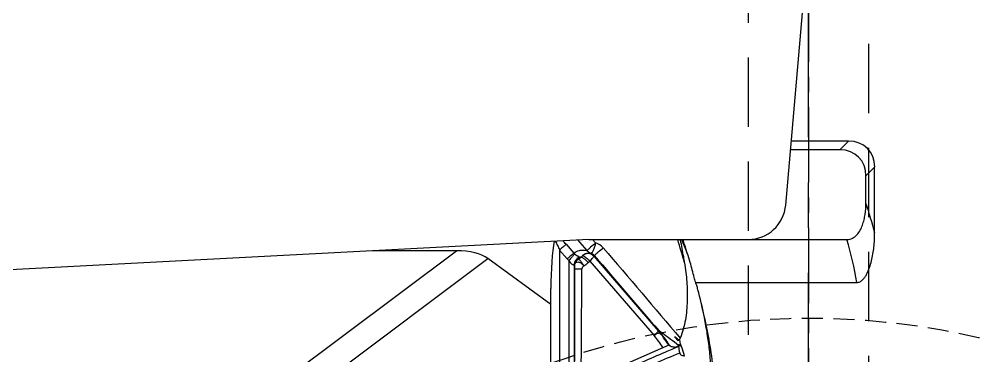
# Model space of a CAD drawing. Header units: millimetres. Extents: x 29875 to 31218, y -21313 to -20364.
# Drawn here: x 30922.1 to 30986, y -20569.7 to -20547.4 of the extents above; entities that cross this region are included whole.
import ezdxf

# ---------------------------------------------------------------- set-up
doc = ezdxf.new("R2010")
doc.units = ezdxf.units.MM
doc.header["$LTSCALE"] = 8
doc.linetypes.add('CENTER', pattern=[2, 1.25, -0.25, 0.25, -0.25])
doc.linetypes.add('HIDDEN', pattern=[0.375, 0.25, -0.125])
for name, color, linetype in [('Cav-cor', 30, 'Continuous'), ('CL', 1, 'Continuous'), ('WT', 4, 'Continuous')]:
    doc.layers.add(name, color=color, linetype=linetype)

msp = doc.modelspace()

# ---------------------------------------------------------------- linework, layer by layer
at = {"color": 8, "linetype": 'HIDDEN', "ltscale": 0.7}
msp.add_circle((30974.553, -20617.239), 50, dxfattribs=at)
at = {"layer": 'Cav-cor', "color": 241}
for p, q in [((30973.033, -20559.735), (30977.189, -20512.239)), ((30977.21, -20555.492), (30973.404, -20555.492)), ((30976.63, -20556.073), (30977.21, -20555.492)), ((30976.63, -20556.073), (30973.354, -20556.073)), ((30978.362, -20557.805), (30978.942, -20557.224)), ((30978.942, -20561.603), (30978.942, -20557.224)), ((30978.362, -20559.615), (30978.362, -20557.805)), ((30959.949, -20562.018), (30899.553, -20565.183)), ((30959.949, -20562.018), (30977.101, -20562.018)), ((30960.412, -20562.25), (30960.21, -20562.018)), ((30966.044, -20562.033), (30966.04, -20562.018)), ((30966.047, -20562.049), (30966.044, -20562.033)), ((30966.121, -20562.018), (30966.127, -20562.031)), ((30966.127, -20562.031), (30966.134, -20562.048)), ((30966.158, -20562.018), (30966.165, -20562.035)), ((30958.446, -20562.342), (30958.958, -20562.929)), ((30959.844, -20562.752), (30959.235, -20562.055)), ((30938.712, -20572.08), (30951.173, -20562.769)), ((30939.738, -20573.39), (30953.257, -20563.288)), ((30951.173, -20562.769), (30945.618, -20562.769)), ((30957.439, -20566.345), (30953.257, -20563.288)), ((30958.016, -20562.722), (30958.016, -20579.461)), ((30958.016, -20562.722), (30958.528, -20563.309)), ((30959.441, -20563.197), (30959.541, -20563.097)), ((30960.285, -20563.128), (30960.321, -20563.091)), ((30960.285, -20563.128), (30964.564, -20568.079)), ((30958.639, -20563.419), (30958.62, -20579.474)), ((30958.992, -20563.718), (30958.983, -20571.772)), ((30959.923, -20563.55), (30960.019, -20563.453)), ((30960.019, -20563.453), (30964.297, -20568.403)), ((30967.055, -20564.877), (30977.754, -20564.877)), ((30957.439, -20579.529), (30957.439, -20565.281)), ((30964.6, -20568.064), (30964.564, -20568.079)), ((30958.983, -20571.772), (30965.284, -20569.013)), ((30965.883, -20568.745), (30965.654, -20568.478)), ((30965.956, -20568.995), (30966.14, -20569.166))]:
    msp.add_line(p, q, dxfattribs=at)
for centre, radius, start, end in [((30970.543, -20559.518), 2.5, 270.00001, 355), ((30954.218, -20567.74), 25.475, 13.93857, 18.59907), ((30869.83, -20591.199), 100.366, 15.97637, 16.90251), ((30896.146, -20591.744), 76.028, 22.29697, 22.99147), ((30896.128, -20591.752), 76.081, 22.59661, 22.99142), ((30897.342, -20584.613), 72.477, 17.84527, 18.16509), ((30955.807, -20568.386), 22.226, 9.08381, 16.65103), ((30953.784, -20566.395), 6.178, 40.9989, 43.94458), ((30960.144, -20563.225), 1.011, 40.45559, 74.64662), ((30897.94, -20584.42), 71.849, 17.68758, 17.84518), ((30898.398, -20584.274), 71.368, 17.53117, 17.68758), ((30959.306, -20562.631), 1.033, 221.06851, 229.75243), ((30959.322, -20562.601), 0.49, 221.94695, 231.1299), ((30958.778, -20562.539), 0.934, 301.7033, 315.23727), ((30959.214, -20562.767), 0.465, 284.58159, 298.11289), ((30959.219, -20562.777), 0.454, 298.19669, 315.18764), ((30959.898, -20563.46), 0.51, 40.68576, 135.24779), ((30959.979, -20563.531), 0.617, 127.4583, 135.25294), ((30959.928, -20563.43), 0.519, 40.69126, 73.97484), ((30899.137, -20584.041), 70.593, 17.39937, 17.53125), ((30901.854, -20583.194), 67.747, 16.86341, 17.40304), ((28332.046, -20550.696), 2627.484, 359.54484, 359.710818), ((30958.947, -20562.581), 1.375, 299.46365, 315.19904), ((30896.461, -20591.618), 75.489, 20.58474, 20.74688), ((30905.672, -20581.422), 63.594, 14.63644, 14.89343), ((30959.352, -20572.675), 6.534, 32.23075, 40.82252), ((30959.174, -20572.735), 7.122, 31.38609, 40.82251), ((30959.177, -20572.731), 7.154, 31.3749, 40.70872), ((31058.576, -20787.248), 236.986, 113.01024, 113.25272), ((30943.609, -20572.184), 22.54, 6.74199, 7.81914), ((30898.099, -20591.323), 71.558, 17.55738, 18.03738)]:
    msp.add_arc(centre, radius, start, end, dxfattribs=at)
for centre, major_axis, ratio, start_param, end_param in [((30976.633, -20557.802), (1.826, 1.826), 0.774597, -0.659058, 0.659058), ((30976.052, -20558.382), (1.826, 1.826), 0.774597, -0.659058, 0.659058), ((30957.949, -20565.281), (0, 3.808), 0.133926, 0.599887, 1.570796), ((30905.483, -20599.625), (48.142, 35.976), 0.166391, 0.051006, 0.21909)]:
    msp.add_ellipse(centre, major_axis=major_axis, ratio=ratio, start_param=start_param, end_param=end_param, dxfattribs=at)
for points, knots in [([(30977.101, -20562.018), (30977.163, -20562.018), (30977.287, -20562.004), (30977.523, -20561.922), (30977.772, -20561.725), (30977.985, -20561.418), (30978.137, -20561.078), (30978.244, -20560.721), (30978.337, -20560.235), (30978.362, -20559.862), (30978.362, -20559.615)], [0, 0, 0, 0, 0.062653, 0.125335, 0.250081, 0.375056, 0.500062, 0.625084, 0.750107, 1, 1, 1, 1]), ([(30966.319, -20563.569), (30966.3, -20563.44), (30966.22, -20562.931), (30966.127, -20562.425), (30966.047, -20562.049)], [0, 0, 0, 0, 0.253026, 1, 1, 1, 1]), ([(30977.754, -20564.877), (30977.83, -20564.877), (30977.986, -20564.837), (30978.169, -20564.69), (30978.311, -20564.507), (30978.427, -20564.306), (30978.524, -20564.096), (30978.633, -20563.808), (30978.74, -20563.437), (30978.833, -20562.984), (30978.897, -20562.526), (30978.934, -20562.065), (30978.942, -20561.757), (30978.942, -20561.603)], [0, 0, 0, 0, 0.062306, 0.124788, 0.187298, 0.24982, 0.312344, 0.374867, 0.499878, 0.624902, 0.749931, 0.874964, 1, 1, 1, 1]), ([(30957.723, -20562.134), (30957.778, -20562.227), (30957.88, -20562.422), (30957.972, -20562.62), (30958.016, -20562.722)], [0, 0, 0, 0, 0.493195, 1, 1, 1, 1]), ([(30958.446, -20562.342), (30958.391, -20562.394), (30958.247, -20562.52), (30958.104, -20562.646), (30958.016, -20562.722)], [0, 0, 0, 0, 0.396193, 1, 1, 1, 1]), ([(30960.412, -20562.25), (30960.3, -20562.345), (30960.141, -20562.484), (30959.952, -20562.652), (30959.873, -20562.723), (30959.844, -20562.752)], [0, 0, 0, 0, 0.579734, 0.836294, 1, 1, 1, 1]), ([(30960.071, -20562.931), (30960.105, -20562.939), (30960.169, -20562.892), (30960.226, -20562.816), (30960.278, -20562.724), (30960.324, -20562.616), (30960.377, -20562.458), (30960.403, -20562.333), (30960.412, -20562.25)], [0, 0, 0, 0, 0.133159, 0.240614, 0.372962, 0.523811, 0.684762, 1, 1, 1, 1]), ([(30960.356, -20563.055), (30960.388, -20563.025), (30960.468, -20562.953), (30960.653, -20562.79), (30960.807, -20562.658), (30960.913, -20562.569)], [0, 0, 0, 0, 0.178407, 0.436355, 1, 1, 1, 1]), ([(30958.958, -20562.929), (30958.902, -20562.981), (30958.759, -20563.107), (30958.615, -20563.234), (30958.528, -20563.309)], [0, 0, 0, 0, 0.396192, 1, 1, 1, 1]), ([(30959.015, -20562.983), (30958.963, -20563.038), (30958.838, -20563.184), (30958.714, -20563.33), (30958.639, -20563.419)], [0, 0, 0, 0, 0.394394, 1, 1, 1, 1]), ([(30958.958, -20562.929), (30959.071, -20562.848), (30959.273, -20562.753), (30959.582, -20562.711), (30959.754, -20562.73), (30959.844, -20562.752)], [0, 0, 0, 0, 0.448969, 0.701585, 1, 1, 1, 1]), ([(30959.331, -20563.216), (30959.232, -20563.251), (30959.051, -20563.387), (30958.984, -20563.603), (30958.984, -20563.708)], [0, 0, 0, 0, 0.499167, 1, 1, 1, 1]), ([(30959.321, -20563.248), (30959.227, -20563.284), (30959.056, -20563.414), (30958.993, -20563.619), (30958.992, -20563.718)], [0, 0, 0, 0, 0.501703, 1, 1, 1, 1]), ([(30959.015, -20562.983), (30959.06, -20563.02), (30959.129, -20563.064), (30959.215, -20563.112), (30959.26, -20563.136), (30959.292, -20563.155), (30959.318, -20563.174), (30959.33, -20563.193), (30959.331, -20563.204)], [0, 0, 0, 0, 0.449055, 0.624111, 0.75331, 0.844876, 0.910637, 1, 1, 1, 1]), ([(30959.321, -20563.248), (30959.316, -20563.256), (30959.299, -20563.284), (30959.282, -20563.313), (30959.269, -20563.334)], [0, 0, 0, 0, 0.256835, 1, 1, 1, 1]), ([(30959.441, -20563.197), (30959.447, -20563.192), (30959.471, -20563.19), (30959.489, -20563.198), (30959.501, -20563.203)], [0, 0, 0, 0, 0.363434, 1, 1, 1, 1]), ([(30959.501, -20563.203), (30959.519, -20563.211), (30959.559, -20563.234), (30959.596, -20563.259), (30959.617, -20563.274)], [0, 0, 0, 0, 0.434749, 1, 1, 1, 1]), ([(30959.536, -20563.101), (30959.541, -20563.096), (30959.565, -20563.096), (30959.584, -20563.102), (30959.597, -20563.107)], [0, 0, 0, 0, 0.34561, 1, 1, 1, 1]), ([(30959.597, -20563.107), (30959.626, -20563.119), (30959.691, -20563.16), (30959.792, -20563.238), (30959.906, -20563.337), (30959.983, -20563.411), (30960.019, -20563.453)], [0, 0, 0, 0, 0.17423, 0.414701, 0.700054, 1, 1, 1, 1]), ([(30959.604, -20563.041), (30959.662, -20562.996), (30959.811, -20562.919), (30959.983, -20562.911), (30960.071, -20562.931)], [0, 0, 0, 0, 0.448529, 1, 1, 1, 1]), ([(30959.617, -20563.274), (30959.669, -20563.313), (30959.774, -20563.401), (30959.873, -20563.497), (30959.923, -20563.55)], [0, 0, 0, 0, 0.470247, 1, 1, 1, 1]), ([(30960.071, -20562.931), (30960.025, -20562.918), (30959.935, -20562.871), (30959.869, -20562.795), (30959.844, -20562.752)], [0, 0, 0, 0, 0.489424, 1, 1, 1, 1]), ([(30960.019, -20563.453), (30960.059, -20563.416), (30960.13, -20563.348), (30960.217, -20563.254), (30960.268, -20563.187), (30960.287, -20563.148), (30960.288, -20563.132), (30960.285, -20563.128)], [0, 0, 0, 0, 0.379497, 0.691209, 0.901869, 0.963763, 1, 1, 1, 1]), ([(30960.321, -20563.091), (30960.321, -20563.09), (30960.325, -20563.086), (30960.331, -20563.079), (30960.342, -20563.068), (30960.351, -20563.06), (30960.356, -20563.055)], [0, 0, 0, 0, 0.081522, 0.276425, 0.583453, 1, 1, 1, 1]), ([(30958.639, -20563.419), (30958.663, -20563.464), (30958.716, -20563.549), (30958.8, -20563.638), (30958.875, -20563.683), (30958.922, -20563.698), (30958.958, -20563.704), (30958.977, -20563.706), (30958.984, -20563.708)], [0, 0, 0, 0, 0.325178, 0.636718, 0.770181, 0.87592, 0.952106, 1, 1, 1, 1]), ([(30958.984, -20563.708), (30958.986, -20563.709), (30958.99, -20563.711), (30958.992, -20563.715), (30958.992, -20563.718)], [0, 0, 0, 0, 0.292537, 1, 1, 1, 1]), ([(30958.992, -20563.718), (30958.993, -20563.724), (30958.994, -20563.745), (30958.995, -20563.766), (30958.996, -20563.782)], [0, 0, 0, 0, 0.275005, 1, 1, 1, 1]), ([(30958.998, -20563.958), (30958.998, -20564.61), (30958.997, -20567.213), (30958.996, -20569.816), (30958.995, -20571.767)], [0, 0, 0, 0, 0.250317, 1, 1, 1, 1]), ([(30959.269, -20563.334), (30959.188, -20563.376), (30959.048, -20563.506), (30958.997, -20563.691), (30958.996, -20563.782)], [0, 0, 0, 0, 0.500872, 1, 1, 1, 1]), ([(30958.996, -20563.782), (30958.997, -20563.745), (30959.006, -20563.676), (30959.058, -20563.586), (30959.139, -20563.527), (30959.24, -20563.509), (30959.329, -20563.526), (30959.399, -20563.555), (30959.453, -20563.586), (30959.503, -20563.625), (30959.559, -20563.691), (30959.593, -20563.747), (30959.622, -20563.779)], [0, 0, 0, 0, 0.123039, 0.233044, 0.339758, 0.45066, 0.572634, 0.639143, 0.708622, 0.779846, 0.852527, 1, 1, 1, 1]), ([(30958.996, -20563.782), (30958.997, -20563.792), (30958.997, -20563.851), (30958.998, -20563.91), (30958.998, -20563.958)], [0, 0, 0, 0, 0.17962, 1, 1, 1, 1]), ([(30958.998, -20563.958), (30959.001, -20563.958), (30959.009, -20563.958), (30959.023, -20563.958), (30959.05, -20563.958), (30959.093, -20563.958), (30959.157, -20563.958), (30959.233, -20563.958), (30959.347, -20563.958), (30959.436, -20563.958), (30959.497, -20563.958)], [0, 0, 0, 0, 0.021906, 0.047838, 0.083349, 0.181265, 0.310806, 0.465542, 0.637763, 1, 1, 1, 1]), ([(30959.269, -20563.334), (30959.278, -20563.334), (30959.302, -20563.344), (30959.336, -20563.37), (30959.378, -20563.411), (30959.444, -20563.49), (30959.528, -20563.613), (30959.593, -20563.72), (30959.622, -20563.779)], [0, 0, 0, 0, 0.04937, 0.124591, 0.22637, 0.35196, 0.658032, 1, 1, 1, 1]), ([(30959.624, -20563.778), (30959.591, -20563.797), (30959.531, -20563.845), (30959.497, -20563.92), (30959.497, -20563.958)], [0, 0, 0, 0, 0.499568, 1, 1, 1, 1]), ([(30966.317, -20563.579), (30966.38, -20563.995), (30966.456, -20564.624), (30966.495, -20565.466), (30966.494, -20566.308), (30966.422, -20567.149), (30966.244, -20567.97), (30966.109, -20568.367), (30966.026, -20568.559)], [0, 0, 0, 0, 0.250649, 0.37593, 0.501185, 0.751158, 0.875816, 1, 1, 1, 1]), ([(30967.055, -20564.877), (30967.024, -20564.765), (30966.902, -20564.319), (30966.78, -20563.874), (30966.688, -20563.541)], [0, 0, 0, 0, 0.252234, 1, 1, 1, 1]), ([(30961.963, -20592.741), (30962.376, -20592.296), (30963.151, -20591.362), (30964.169, -20589.857), (30965.054, -20588.276), (30965.829, -20586.639), (30966.503, -20584.957), (30967.267, -20582.664), (30967.969, -20579.715), (30968.412, -20576.106), (30968.44, -20573.075), (30968.25, -20570.666), (30967.997, -20568.876), (30967.642, -20567.105), (30967.355, -20565.936), (30967.203, -20565.353)], [0, 0, 0, 0, 0.062821, 0.12531, 0.187747, 0.250193, 0.312637, 0.375114, 0.500209, 0.625519, 0.750688, 0.813133, 0.875434, 0.937679, 1, 1, 1, 1]), ([(30967.941, -20574.587), (30968.013, -20573.871), (30968.113, -20572.438), (30968.092, -20570.643), (30967.965, -20569.215), (30967.764, -20567.787), (30967.541, -20566.724), (30967.371, -20566.019)], [0, 0, 0, 0, 0.250289, 0.498654, 0.623052, 0.748093, 1, 1, 1, 1]), ([(30964.564, -20568.079), (30964.567, -20568.083), (30964.566, -20568.099), (30964.547, -20568.137), (30964.495, -20568.205), (30964.408, -20568.299), (30964.337, -20568.367), (30964.297, -20568.403)], [0, 0, 0, 0, 0.035705, 0.097397, 0.307927, 0.620517, 1, 1, 1, 1]), ([(30964.829, -20568.227), (30964.805, -20568.208), (30964.768, -20568.181), (30964.72, -20568.146), (30964.686, -20568.121), (30964.654, -20568.098), (30964.63, -20568.081), (30964.615, -20568.071), (30964.608, -20568.067), (30964.605, -20568.064), (30964.602, -20568.063), (30964.6, -20568.062), (30964.598, -20568.063), (30964.599, -20568.063), (30964.599, -20568.064)], [0, 0, 0, 0, 0.322279, 0.478128, 0.628146, 0.768931, 0.891454, 0.939209, 0.958409, 0.973918, 0.985306, 0.992221, 0.995048, 1, 1, 1, 1]), ([(30965.915, -20569.046), (30965.734, -20568.905), (30965.371, -20568.634), (30965.009, -20568.361), (30964.829, -20568.227)], [0, 0, 0, 0, 0.506142, 1, 1, 1, 1]), ([(30965.284, -20569.013), (30965.285, -20569.012), (30965.288, -20569.018), (30965.291, -20569.02), (30965.293, -20569.023)], [0, 0, 0, 0, 0.258071, 1, 1, 1, 1]), ([(30965.293, -20569.023), (30965.294, -20569.025), (30965.302, -20569.035), (30965.309, -20569.046), (30965.314, -20569.055)], [0, 0, 0, 0, 0.196736, 1, 1, 1, 1]), ([(30965.319, -20569.062), (30965.319, -20569.062), (30965.323, -20569.064), (30965.326, -20569.066), (30965.332, -20569.07), (30965.341, -20569.077), (30965.355, -20569.084), (30965.366, -20569.089), (30965.372, -20569.092)], [0, 0, 0, 0, 0.03141, 0.119742, 0.241763, 0.383817, 0.686611, 1, 1, 1, 1]), ([(30965.372, -20569.092), (30965.411, -20569.108), (30965.498, -20569.134), (30965.612, -20569.155), (30965.711, -20569.159), (30965.788, -20569.143), (30965.857, -20569.103), (30965.896, -20569.065), (30965.915, -20569.046)], [0, 0, 0, 0, 0.217246, 0.463768, 0.593252, 0.725073, 0.860551, 1, 1, 1, 1]), ([(30965.654, -20568.478), (30965.661, -20568.477), (30965.677, -20568.478), (30965.702, -20568.494), (30965.732, -20568.514), (30965.767, -20568.542), (30965.812, -20568.579), (30965.867, -20568.628), (30965.91, -20568.668), (30965.931, -20568.688)], [0, 0, 0, 0, 0.062329, 0.124934, 0.249859, 0.374898, 0.499921, 0.749957, 1, 1, 1, 1]), ([(30965.931, -20568.688), (30965.921, -20568.695), (30965.905, -20568.715), (30965.89, -20568.735), (30965.883, -20568.745)], [0, 0, 0, 0, 0.500319, 1, 1, 1, 1]), ([(30966.128, -20569.157), (30966.11, -20569.108), (30966.075, -20569.01), (30966.033, -20568.86), (30966.009, -20568.732), (30966.007, -20568.631), (30966.016, -20568.581), (30966.026, -20568.559)], [0, 0, 0, 0, 0.253513, 0.506879, 0.758541, 0.882015, 1, 1, 1, 1]), ([(30965.017, -20569.512), (30964.024, -20569.938), (30962.012, -20570.814), (30960.002, -20571.696), (30958.984, -20572.146)], [0, 0, 0, 0, 0.492522, 1, 1, 1, 1]), ([(30959.41, -20572.405), (30960.527, -20571.912), (30962.719, -20570.951), (30964.914, -20569.998), (30965.993, -20569.538)], [0, 0, 0, 0, 0.510014, 1, 1, 1, 1]), ([(30965.993, -20569.538), (30965.996, -20569.555), (30966.005, -20569.59), (30966.043, -20569.649), (30966.118, -20569.698), (30966.219, -20569.727), (30966.288, -20569.735), (30966.323, -20569.736)], [0, 0, 0, 0, 0.125433, 0.25076, 0.500109, 0.750008, 1, 1, 1, 1])]:
    msp.add_open_spline(points, degree=3, knots=knots, dxfattribs=at)
for points in [[(30960.913, -20562.569), (30962.618, -20564.566), (30964.322, -20566.562), (30966.026, -20568.559)], [(30959.328, -20563.232), (30959.326, -20563.237), (30959.324, -20563.243), (30959.321, -20563.248)], [(30959.331, -20563.216), (30959.331, -20563.222), (30959.33, -20563.227), (30959.328, -20563.232)], [(30959.331, -20563.204), (30959.332, -20563.208), (30959.332, -20563.212), (30959.331, -20563.216)], [(30960.321, -20563.091), (30961.747, -20564.749), (30963.173, -20566.406), (30964.599, -20568.064)], [(30965.915, -20569.046), (30965.93, -20569.031), (30965.944, -20569.013), (30965.956, -20568.995)], [(30965.956, -20568.995), (30965.942, -20569.034), (30965.934, -20569.077), (30965.94, -20569.118)]]:
    msp.add_open_spline(points, degree=3, dxfattribs=at)
at = {"layer": 'CL', "color": 7, "linetype": 'CENTER', "ltscale": 0.5}
msp.add_line((30974.553, -20417.239), (30974.553, -20817.239), dxfattribs=at)
at = {"layer": 'WT', "color": 125, "linetype": 'HIDDEN', "ltscale": 2.3}
for p, q in [((30970.553, -20575.239), (30970.553, -20520.239)), ((30978.553, -20581.239), (30978.553, -20541.239))]:
    msp.add_line(p, q, dxfattribs=at)
at = {"layer": 'WT', "color": 125, "linetype": 'CENTER', "ltscale": 1.5}
msp.add_line((30974.553, -20579.239), (30974.553, -20535.076), dxfattribs=at)

doc.saveas('drawing.dxf')
